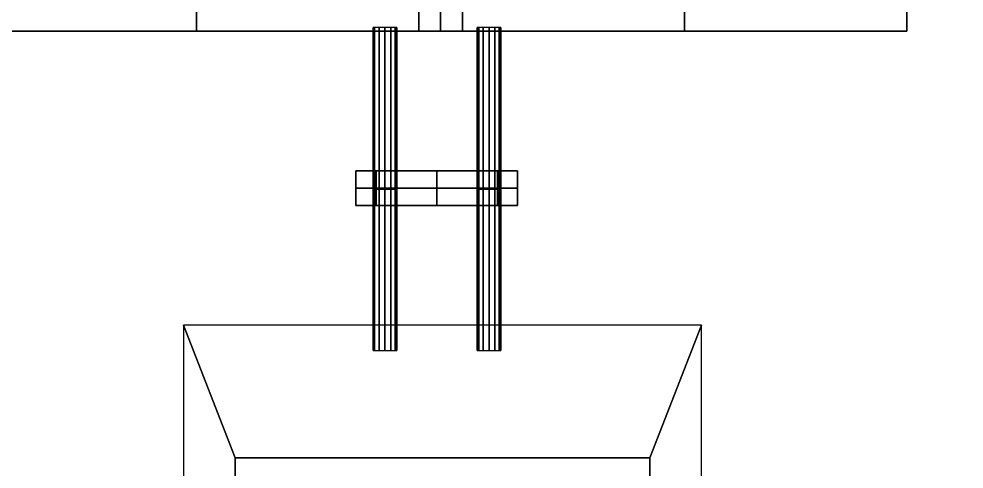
# Model space of a CAD drawing. Extents: x -9.3 to 15.5, y -7 to 5.4.
# Drawn here: x -3.97 to 1.33, y 0.1 to 2.63 of the extents above; entities that cross this region are included whole.
import ezdxf

# ---------------------------------------------------------------- set-up
doc = ezdxf.new("R2010")
doc.units = 0

msp = doc.modelspace()

# ---------------------------------------------------------------- linework, layer by layer
for points in [[(5.2088, -5.8, 10.2), (5.2088, 4.8, 10.2), (-8.3912, 4.8, 10.2), (-8.3912, -5.8, 10.2)], [(-2.9703, 3.6178, 10.7416), (-4.216, 3.6178, 10.5919), (-4.216, 2.5596, 10.5919), (-2.9703, 2.5596, 10.7416)], [(-2.9703, 3.6178, 10.7416), (-2.9703, 2.5596, 10.7416), (-1.7247, 2.5596, 10.8914), (-1.7247, 3.6178, 10.8914)], [(-1.6025, 3.6178, 10.8914), (-1.7247, 3.6178, 10.8914), (-1.7247, 2.5596, 10.8914), (-1.6025, 2.5596, 10.8914)], [(-1.6025, 3.6178, 10.8914), (-1.6025, 2.5596, 10.8914), (-1.4803, 2.5596, 10.8914), (-1.4803, 3.6178, 10.8914)], [(-0.2346, 3.6178, 10.7416), (-1.4803, 3.6178, 10.8914), (-1.4803, 2.5596, 10.8914), (-0.2346, 2.5596, 10.7416)], [(-0.2346, 3.6178, 10.7416), (-0.2346, 2.5596, 10.7416), (1.0111, 2.5596, 10.5919), (1.0111, 3.6178, 10.5919)], [(1.0111, 3.6178, 10.3953), (1.0111, 2.5596, 10.3953), (1.0111, 2.5596, 10.1986), (1.0111, 3.6178, 10.1986)], [(1.0111, 3.6178, 10.3953), (1.0111, 3.6178, 10.5919), (1.0111, 2.5596, 10.5919), (1.0111, 2.5596, 10.3953)], [(-3.3855, 2.5596, 10.5606), (-2.9703, 2.5596, 10.7416), (-4.216, 2.5596, 10.5919), (-4.216, 2.5596, 10.3953)], [(-3.3855, 2.5596, 10.5606), (-4.216, 2.5596, 10.3953), (-4.216, 2.5596, 10.1986), (-2.9703, 2.5596, 10.545)], [(-1.6025, 2.5596, 10.545), (-2.9703, 2.5596, 10.545), (-4.216, 2.5596, 10.1986), (-1.6025, 2.5596, 10.1986)], [(-3.3855, 2.5596, 10.5606), (-2.9703, 2.5596, 10.545), (-1.7247, 2.5596, 10.8914), (-2.9703, 2.5596, 10.7416)], [(-1.6025, 2.5596, 10.545), (-1.6025, 2.5596, 10.8914), (-1.7247, 2.5596, 10.8914), (-2.9703, 2.5596, 10.545)], [(-1.9801, 1.6741, 10.2485), (-1.9719, 1.6741, 10.2818), (-1.9719, 2.5792, 10.2818), (-1.9801, 2.5792, 10.2485)], [(-1.9801, 1.6741, 10.2485), (-1.9801, 2.5792, 10.2485), (-1.9801, 2.5792, 10.2104), (-1.9801, 1.6741, 10.2104)], [(-1.9472, 1.6741, 10.3056), (-1.9472, 2.5792, 10.3056), (-1.9719, 2.5792, 10.2818), (-1.9719, 1.6741, 10.2818)], [(-1.9472, 1.6741, 10.3056), (-1.9142, 1.6741, 10.3151), (-1.9142, 2.5792, 10.3151), (-1.9472, 2.5792, 10.3056)], [(-1.8812, 1.6741, 10.3056), (-1.8812, 2.5792, 10.3056), (-1.9142, 2.5792, 10.3151), (-1.9142, 1.6741, 10.3151)], [(-1.8812, 1.6741, 10.3056), (-1.8565, 1.6741, 10.2818), (-1.8565, 2.5792, 10.2818), (-1.8812, 2.5792, 10.3056)], [(-1.8483, 1.6741, 10.2485), (-1.8483, 2.5792, 10.2485), (-1.8565, 2.5792, 10.2818), (-1.8565, 1.6741, 10.2818)], [(-1.8483, 1.6741, 10.2485), (-1.8483, 1.6741, 10.2104), (-1.8483, 2.5792, 10.2104), (-1.8483, 2.5792, 10.2485)], [(-1.6025, 2.5596, 10.545), (-0.2346, 2.5596, 10.545), (-1.4803, 2.5596, 10.8914), (-1.6025, 2.5596, 10.8914)], [(-1.6025, 2.5596, 10.545), (-1.6025, 2.5596, 10.1986), (1.0111, 2.5596, 10.1986), (-0.2346, 2.5596, 10.545)], [(0.1806, 2.5596, 10.5606), (-0.2346, 2.5596, 10.7416), (-1.4803, 2.5596, 10.8914), (-0.2346, 2.5596, 10.545)], [(-1.3966, 1.6741, 10.2485), (-1.3884, 1.6741, 10.2818), (-1.3884, 2.5792, 10.2818), (-1.3966, 2.5792, 10.2485)], [(-1.3966, 1.6741, 10.2485), (-1.3966, 2.5792, 10.2485), (-1.3966, 2.5792, 10.2104), (-1.3966, 1.6741, 10.2104)], [(-1.3636, 1.6741, 10.3056), (-1.3636, 2.5792, 10.3056), (-1.3884, 2.5792, 10.2818), (-1.3884, 1.6741, 10.2818)], [(-1.3636, 1.6741, 10.3056), (-1.3307, 1.6741, 10.3151), (-1.3307, 2.5792, 10.3151), (-1.3636, 2.5792, 10.3056)], [(-1.2977, 1.6741, 10.3056), (-1.2977, 2.5792, 10.3056), (-1.3307, 2.5792, 10.3151), (-1.3307, 1.6741, 10.3151)], [(-1.2977, 1.6741, 10.3056), (-1.273, 1.6741, 10.2818), (-1.273, 2.5792, 10.2818), (-1.2977, 2.5792, 10.3056)], [(-1.2647, 1.6741, 10.2485), (-1.2647, 2.5792, 10.2485), (-1.273, 2.5792, 10.2818), (-1.273, 1.6741, 10.2818)], [(-1.2647, 1.6741, 10.2485), (-1.2647, 1.6741, 10.2104), (-1.2647, 2.5792, 10.2104), (-1.2647, 2.5792, 10.2485)], [(0.1806, 2.5596, 10.5606), (1.0111, 2.5596, 10.3953), (1.0111, 2.5596, 10.5919), (-0.2346, 2.5596, 10.7416)], [(0.1806, 2.5596, 10.5606), (-0.2346, 2.5596, 10.545), (1.0111, 2.5596, 10.1986), (1.0111, 2.5596, 10.3953)], [(-1.6238, 1.7756, 10.2836), (-2.077, 1.7756, 10.2836), (-1.9637, 1.7756, 10.341), (-1.6238, 1.7756, 10.3601)], [(-1.6238, 1.7756, 10.2836), (-1.6238, 1.7756, 10.207), (-2.077, 1.7756, 10.207), (-2.077, 1.7756, 10.2836)], [(-2.077, 1.6785, 10.2836), (-1.9637, 1.6785, 10.341), (-1.9637, 1.7756, 10.341), (-2.077, 1.7756, 10.2836)], [(-2.077, 1.6785, 10.2836), (-2.077, 1.7756, 10.2836), (-2.077, 1.7756, 10.207), (-2.077, 1.6785, 10.207)], [(-1.6238, 1.6785, 10.3601), (-1.6238, 1.7756, 10.3601), (-1.9637, 1.7756, 10.341), (-1.9637, 1.6785, 10.341)], [(-1.6238, 1.7756, 10.2836), (-1.6238, 1.7756, 10.3601), (-1.2839, 1.7756, 10.341), (-1.1705, 1.7756, 10.2836)], [(-1.6238, 1.7756, 10.2836), (-1.1705, 1.7756, 10.2836), (-1.1705, 1.7756, 10.207), (-1.6238, 1.7756, 10.207)], [(-1.6238, 1.6785, 10.3601), (-1.2839, 1.6785, 10.341), (-1.2839, 1.7756, 10.341), (-1.6238, 1.7756, 10.3601)], [(-1.1705, 1.6785, 10.2836), (-1.1705, 1.7756, 10.2836), (-1.2839, 1.7756, 10.341), (-1.2839, 1.6785, 10.341)], [(-1.1705, 1.6785, 10.2836), (-1.1705, 1.6785, 10.207), (-1.1705, 1.7756, 10.207), (-1.1705, 1.7756, 10.2836)], [(-2.077, 1.6785, 10.2836), (-2.077, 1.5814, 10.2836), (-1.9637, 1.5814, 10.341), (-1.9637, 1.6785, 10.341)], [(-2.077, 1.6785, 10.2836), (-2.077, 1.6785, 10.207), (-2.077, 1.5814, 10.207), (-2.077, 1.5814, 10.2836)], [(-1.9801, 1.6741, 10.2485), (-1.9801, 1.6741, 10.2104), (-1.9801, 0.7691, 10.2104), (-1.9801, 0.7691, 10.2485)], [(-1.9801, 1.6741, 10.2485), (-1.9801, 0.7691, 10.2485), (-1.9719, 0.7691, 10.2818), (-1.9719, 1.6741, 10.2818)], [(-1.9472, 1.6741, 10.3056), (-1.9719, 1.6741, 10.2818), (-1.9719, 0.7691, 10.2818), (-1.9472, 0.7691, 10.3056)], [(-1.6238, 1.6785, 10.3601), (-1.9637, 1.6785, 10.341), (-1.9637, 1.5814, 10.341), (-1.6238, 1.5814, 10.3601)], [(-1.9472, 1.6741, 10.3056), (-1.9472, 0.7691, 10.3056), (-1.9142, 0.7691, 10.3151), (-1.9142, 1.6741, 10.3151)], [(-1.8812, 1.6741, 10.3056), (-1.9142, 1.6741, 10.3151), (-1.9142, 0.7691, 10.3151), (-1.8812, 0.7691, 10.3056)], [(-1.8812, 1.6741, 10.3056), (-1.8812, 0.7691, 10.3056), (-1.8565, 0.7691, 10.2818), (-1.8565, 1.6741, 10.2818)], [(-1.8483, 1.6741, 10.2485), (-1.8565, 1.6741, 10.2818), (-1.8565, 0.7691, 10.2818), (-1.8483, 0.7691, 10.2485)], [(-1.8483, 1.6741, 10.2485), (-1.8483, 0.7691, 10.2485), (-1.8483, 0.7691, 10.2104), (-1.8483, 1.6741, 10.2104)], [(-1.6238, 1.6785, 10.3601), (-1.6238, 1.5814, 10.3601), (-1.2839, 1.5814, 10.341), (-1.2839, 1.6785, 10.341)], [(-1.3966, 1.6741, 10.2485), (-1.3966, 1.6741, 10.2104), (-1.3966, 0.7691, 10.2104), (-1.3966, 0.7691, 10.2485)], [(-1.3966, 1.6741, 10.2485), (-1.3966, 0.7691, 10.2485), (-1.3884, 0.7691, 10.2818), (-1.3884, 1.6741, 10.2818)], [(-1.3636, 1.6741, 10.3056), (-1.3884, 1.6741, 10.2818), (-1.3884, 0.7691, 10.2818), (-1.3636, 0.7691, 10.3056)], [(-1.3636, 1.6741, 10.3056), (-1.3636, 0.7691, 10.3056), (-1.3307, 0.7691, 10.3151), (-1.3307, 1.6741, 10.3151)], [(-1.2977, 1.6741, 10.3056), (-1.3307, 1.6741, 10.3151), (-1.3307, 0.7691, 10.3151), (-1.2977, 0.7691, 10.3056)], [(-1.2977, 1.6741, 10.3056), (-1.2977, 0.7691, 10.3056), (-1.273, 0.7691, 10.2818), (-1.273, 1.6741, 10.2818)], [(-1.1705, 1.6785, 10.2836), (-1.2839, 1.6785, 10.341), (-1.2839, 1.5814, 10.341), (-1.1705, 1.5814, 10.2836)], [(-1.2647, 1.6741, 10.2485), (-1.273, 1.6741, 10.2818), (-1.273, 0.7691, 10.2818), (-1.2647, 0.7691, 10.2485)], [(-1.2647, 1.6741, 10.2485), (-1.2647, 0.7691, 10.2485), (-1.2647, 0.7691, 10.2104), (-1.2647, 1.6741, 10.2104)], [(-1.1705, 1.6785, 10.2836), (-1.1705, 1.5814, 10.2836), (-1.1705, 1.5814, 10.207), (-1.1705, 1.6785, 10.207)], [(-1.6238, 1.5814, 10.2836), (-1.6238, 1.5814, 10.3601), (-1.9637, 1.5814, 10.341), (-2.077, 1.5814, 10.2836)], [(-1.6238, 1.5814, 10.2836), (-2.077, 1.5814, 10.2836), (-2.077, 1.5814, 10.207), (-1.6238, 1.5814, 10.207)], [(-1.6238, 1.5814, 10.2836), (-1.1705, 1.5814, 10.2836), (-1.2839, 1.5814, 10.341), (-1.6238, 1.5814, 10.3601)], [(-1.6238, 1.5814, 10.2836), (-1.6238, 1.5814, 10.207), (-1.1705, 1.5814, 10.207), (-1.1705, 1.5814, 10.2836)], [(-3.043, 0.9116, 10.2), (-3.043, -3.5752, 10.2), (-2.7534, -2.8311, 11.0716), (-2.7534, 0.1675, 11.0716)], [(-0.1395, 0.9116, 10.2), (-3.043, 0.9116, 10.2), (-2.7534, 0.1675, 11.0716), (-0.4291, 0.1675, 11.0716)], [(-0.1395, -3.5752, 10.2), (-0.1395, 0.9116, 10.2), (-0.4291, 0.1675, 11.0716), (-0.4291, -2.8311, 11.0716)], [(-0.4291, 0.1675, 11.0716), (-2.7534, 0.1675, 11.0716), (-2.7534, -2.8311, 11.0716), (-0.4291, -2.8311, 11.0716)]]:
    msp.add_3dface(points)

doc.saveas('drawing.dxf')
